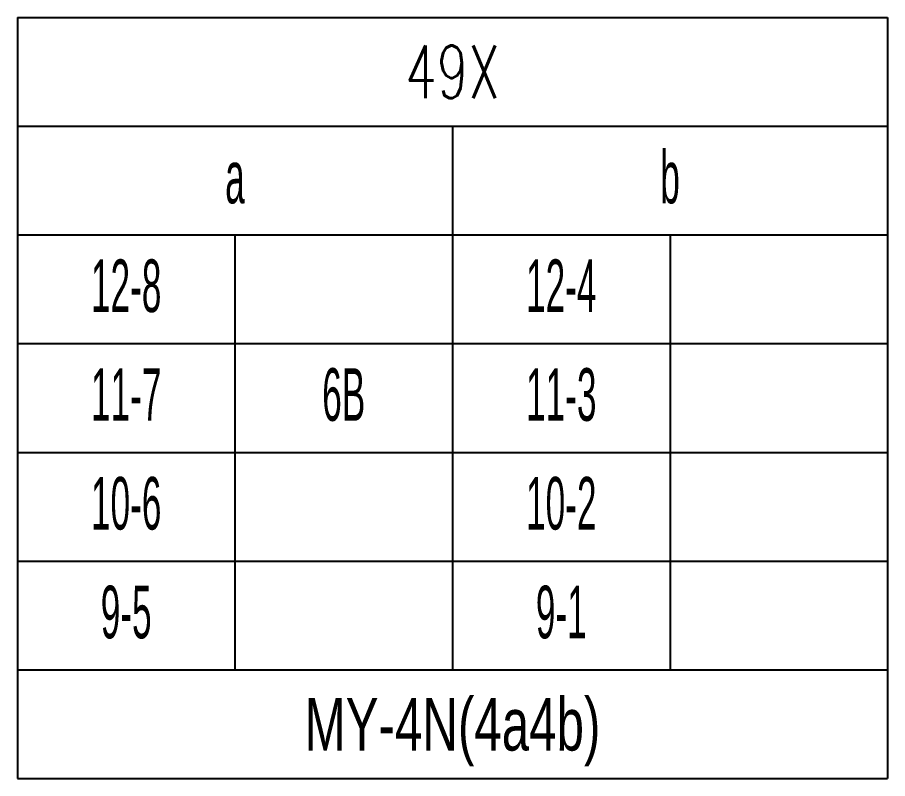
# Model space of a CAD drawing. Header units: millimetres. Extents: x 107 to 2900, y 85 to 3996.
# Drawn here: x 579.6 to 639.1, y 2842.4 to 2894.4 of the extents above; entities that cross this region are included whole.
import ezdxf
from ezdxf.enums import TextEntityAlignment as Align

# ---------------------------------------------------------------- set-up
doc = ezdxf.new("R2010")
doc.units = ezdxf.units.MM
doc.layers.add('TEXT', color=6, linetype='Continuous')
doc.styles.add('ghs', font='NGULIM.TTF')
doc.styles.add('ROMANS', font='ROMANS.shx', dxfattribs={"width": 0.7})

msp = doc.modelspace()

# ---------------------------------------------------------------- linework, layer by layer
for p, q in [((579.583, 2894.446), (579.583, 2842.38)), ((579.583, 2894.446), (639.087, 2894.446)), ((639.087, 2894.446), (639.087, 2842.38)), ((579.583, 2887.008), (639.087, 2887.008)), ((609.335, 2887.008), (609.335, 2849.818)), ((579.583, 2879.57), (639.087, 2879.57)), ((594.459, 2879.57), (594.459, 2849.818)), ((624.211, 2879.57), (624.211, 2849.818)), ((579.583, 2872.132), (639.087, 2872.132)), ((579.583, 2864.694), (639.087, 2864.694)), ((579.583, 2857.256), (639.087, 2857.256)), ((579.583, 2849.818), (639.087, 2849.818)), ((579.583, 2842.38), (639.087, 2842.38))]:
    msp.add_line(p, q)

# ---------------------------------------------------------------- texts
at = {"layer": 'TEXT', "color": 7, "width": 0.7}
for s, style, p in [('49X', 'ROMANS', (609.335, 2890.727)), ('MY-4N(4a4b)', 'ghs', (609.335, 2846.099))]:
    msp.add_text(s, height=3.6, dxfattribs=dict(at, style=style)).set_placement(p, align=Align.MIDDLE_CENTER)
at = {"layer": 'TEXT', "style": 'ghs', "width": 0.5}
for s, p in [('b', (624.211, 2883.528)), ('a', (594.459, 2883.528)), ('12-8', (587.021, 2876.09)), ('12-4', (616.773, 2876.09)), ('6B', (601.897, 2868.652)), ('11-3', (616.773, 2868.652)), ('11-7', (587.021, 2868.652)), ('10-6', (587.021, 2861.214)), ('10-2', (616.773, 2861.214)), ('9-5', (587.021, 2853.776)), ('9-1', (616.773, 2853.776))]:
    msp.add_text(s, height=3.6, dxfattribs=at).set_placement(p, align=Align.MIDDLE_CENTER)

doc.saveas('drawing.dxf')
